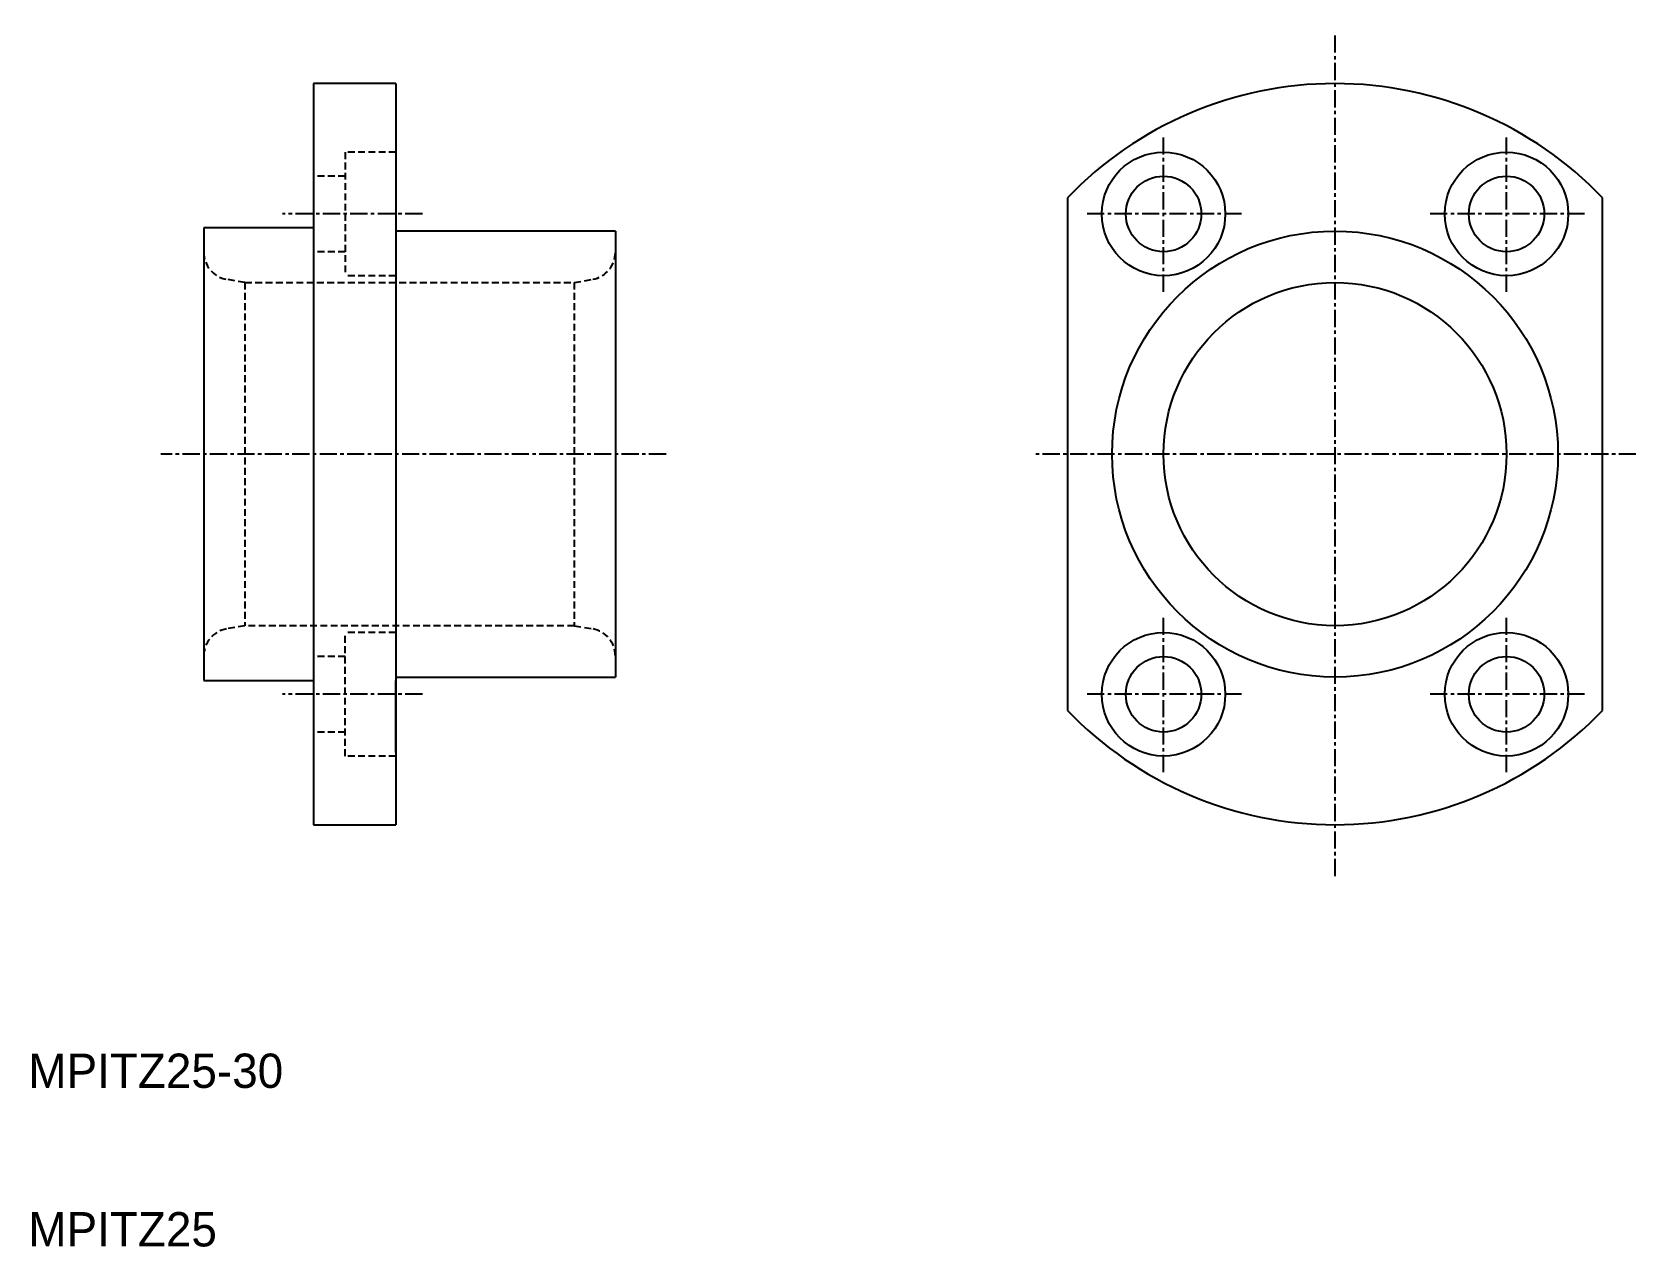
# Model space of a CAD drawing. Extents: x 32 to 149, y 50 to 139.
import ezdxf

# ---------------------------------------------------------------- set-up
doc = ezdxf.new("R2010")
doc.units = 0
doc.linetypes.add('CENTER', pattern=[2, 1.25, -0.25, 0.25, -0.25])
doc.linetypes.add('DASHED', pattern=[0.75, 0.5, -0.25])
doc.layers.get('0').update_dxf_attribs({"linetype": 'CONTINUOUS'})
doc.layers.add('CENTER', color=1, linetype='CENTER')

msp = doc.modelspace()

# ---------------------------------------------------------------- linework, layer by layer
at = {"color": 7, "linetype": 'CONTINUOUS'}
for p, q in [((52.2, 134.79), (52.2, 80.79)), ((58.2, 134.79), (52.2, 134.79)), ((58.2, 134.79), (58.2, 80.79)), ((58.2, 129.54), (58.2, 124.29)), ((107.16, 126.47), (107.16, 89.12)), ((146.16, 89.12), (146.16, 126.47)), ((44.2, 124.29), (44.2, 91.29)), ((52.2, 124.29), (44.2, 124.29)), ((74.2, 124.04), (58.2, 124.04)), ((74.2, 124.04), (74.2, 91.54)), ((58.2, 120.79), (58.2, 120.79)), ((58.2, 94.79), (58.2, 94.79)), ((44.2, 91.29), (52.2, 91.29)), ((58.2, 91.54), (74.2, 91.54)), ((58.2, 86.04), (58.2, 91.29)), ((52.2, 80.79), (58.2, 80.79))]:
    msp.add_line(p, q, dxfattribs=at)
at = {"color": 3, "linetype": 'DASHED'}
for p, q in [((58.2, 129.79), (54.5, 129.79)), ((54.5, 129.79), (54.5, 120.79)), ((54.5, 128.04), (52.2, 128.04)), ((54.5, 122.54), (52.2, 122.54)), ((47.2, 120.29), (45.85, 120.53)), ((58.2, 120.79), (54.5, 120.79)), ((71.2, 120.29), (72.55, 120.53)), ((47.2, 120.29), (47.2, 95.29)), ((47.2, 120.29), (71.2, 120.29)), ((71.2, 120.29), (71.2, 95.29)), ((47.2, 95.29), (45.85, 95.06)), ((71.2, 95.29), (47.2, 95.29)), ((58.2, 94.79), (54.5, 94.79)), ((54.5, 85.79), (54.5, 94.79)), ((71.2, 95.29), (72.55, 95.06)), ((54.5, 93.04), (52.2, 93.04)), ((54.5, 87.54), (52.2, 87.54)), ((58.2, 85.79), (54.5, 85.79))]:
    msp.add_line(p, q, dxfattribs=at)
at = {"color": 7, "linetype": 'CONTINUOUS'}
for centre, radius in [((114.16, 125.29), 4.5), ((139.16, 125.29), 4.5), ((114.16, 125.29), 2.75), ((139.16, 125.29), 2.75), ((126.66, 107.79), 16.25), ((126.66, 107.79), 12.5), ((114.16, 90.29), 4.5), ((139.16, 90.29), 4.5), ((114.16, 90.29), 2.75), ((139.16, 90.29), 2.75)]:
    msp.add_circle(centre, radius, dxfattribs=at)
for start, end in [(43.7617, 136.2383), (223.7617, 316.2383)]:
    msp.add_arc((126.66, 107.79), 27, start, end, dxfattribs=at)
at = {"color": 3, "linetype": 'DASHED'}
for centre, start, end in [((46.2, 122.5), 180, 260), ((72.2, 122.5), 280, 0), ((46.2, 93.09), 100, 180), ((72.2, 93.09), 0, 80)]:
    msp.add_arc(centre, 2, start, end, dxfattribs=at)
at = {"layer": 'CENTER', "color": 1, "linetype": 'CENTER'}
for p, q in [((126.66, 77.05), (126.66, 138.54)), ((114.16, 119.62), (114.16, 130.97)), ((139.16, 119.62), (139.16, 130.97)), ((60.13, 125.29), (49.94, 125.29)), ((119.84, 125.29), (108.49, 125.29)), ((144.84, 125.29), (133.49, 125.29)), ((77.9, 107.79), (41.06, 107.79)), ((148.59, 107.79), (104.74, 107.79)), ((114.16, 84.62), (114.16, 95.97)), ((139.16, 84.62), (139.16, 95.97)), ((60.13, 90.29), (49.94, 90.29)), ((119.84, 90.29), (108.49, 90.29)), ((144.84, 90.29), (133.49, 90.29))]:
    msp.add_line(p, q, dxfattribs=at)

# ---------------------------------------------------------------- texts
at = {"color": 7, "linetype": 'CONTINUOUS'}
for s, p in [('MPITZ25-30', (31.41, 61.61)), ('MPITZ25', (31.41, 50.06))]:
    msp.add_text(s, height=2.5, dxfattribs=at).set_placement(p)

doc.saveas('drawing.dxf')
